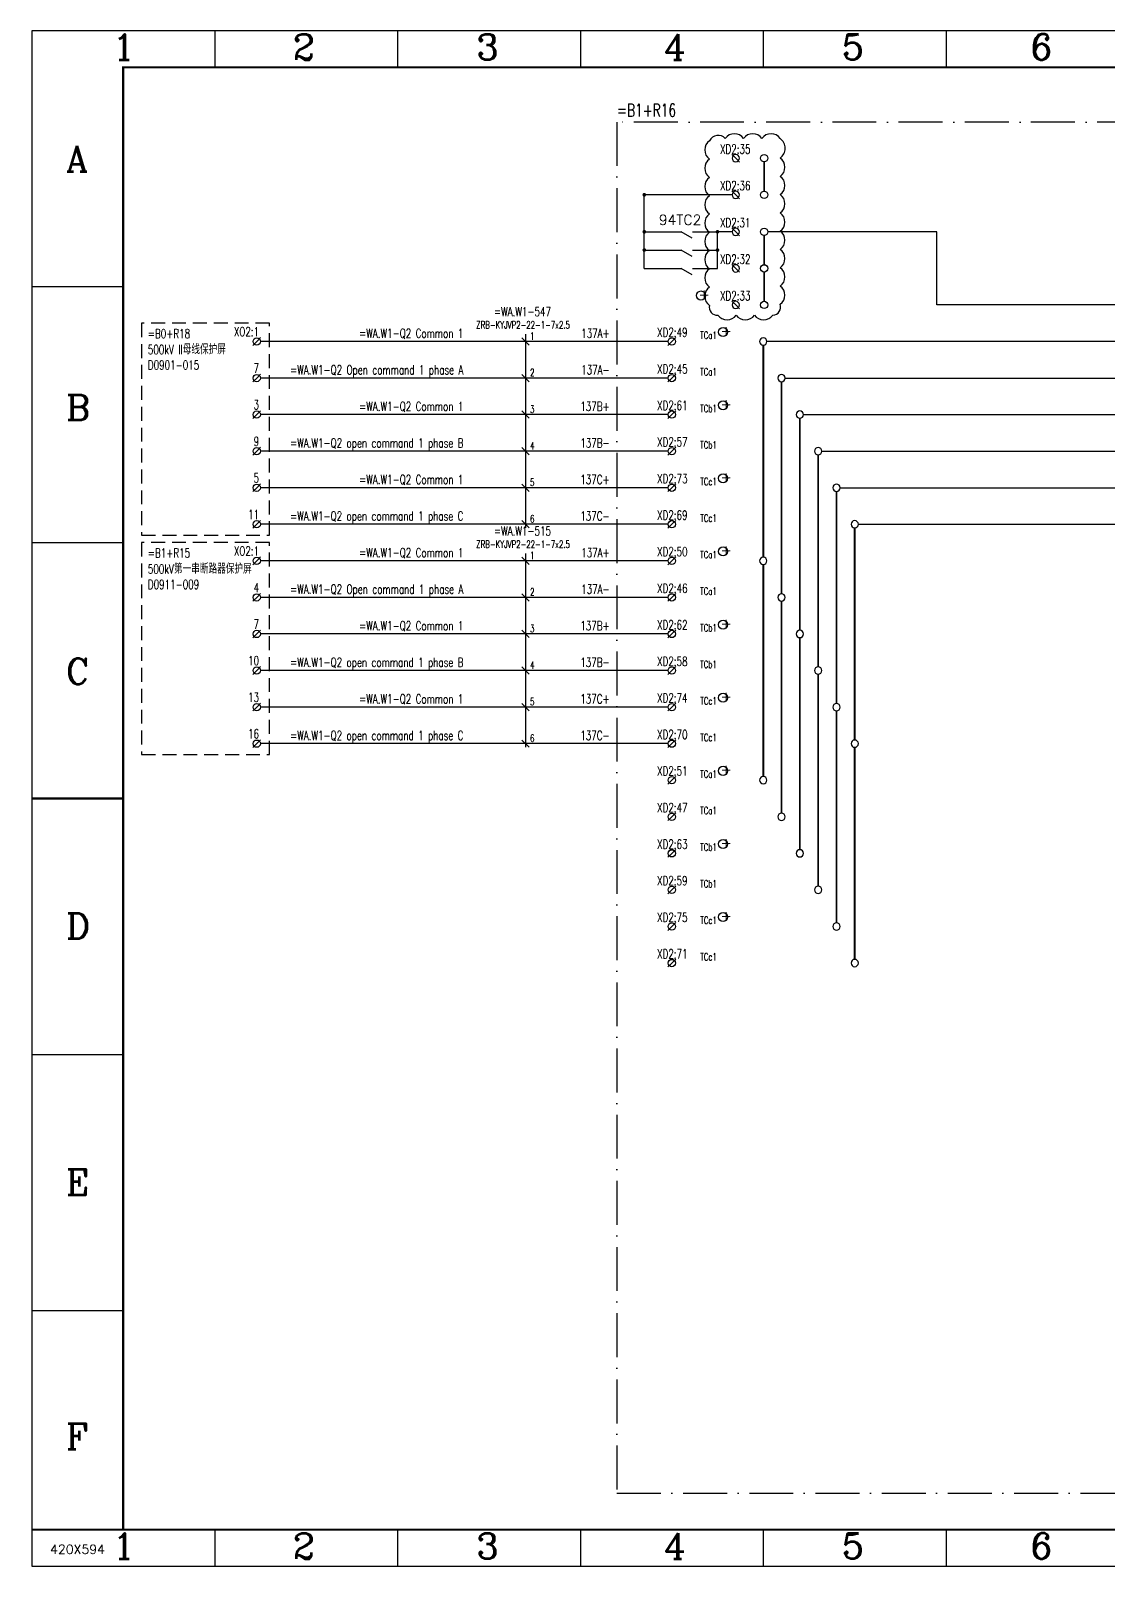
# Model space of a CAD drawing. Header units: millimetres. Extents: x 0 to 594, y 0 to 420.
# Drawn here: x -0.3 to 294.1, y 0 to 420 of the extents above; entities that cross this region are included whole.
import ezdxf
from ezdxf.enums import TextEntityAlignment as Align

# ---------------------------------------------------------------- set-up
doc = ezdxf.new("R2010")
doc.units = ezdxf.units.MM
doc.linetypes.add('ACAD_ISO10W100', pattern=[18, 12, -3, 0, -3])
doc.linetypes.add('DASHED', pattern=[19.05, 12.7, -6.35])
doc.layers.add('4', color=7, linetype='Continuous')
doc.layers.add('GPDRAW', color=1, linetype='Continuous')
doc.styles.add('ECL', font='', dxfattribs={"width": 0.7, "height": 3})
doc.styles.add('elec', font='simplex.shx', dxfattribs={"width": 0.7, "bigfont": 'hztxta.shx'})
doc.styles.add('GPDRAW', font='txt.shx', dxfattribs={"height": 2.5, "bigfont": 'hzfs.shx'})
doc.styles.add('HZ', font='txt8.shx', dxfattribs={"bigfont": 'hztxt1.shx'})
doc.styles.add('ROMANC', font='romanc')
doc.styles.get('ECL').set_extended_font_data('FangSong_GB2312')

# ---------------------------------------------------------------- blocks, each defined once
blk = doc.blocks.new('tmInLR')
at = {"color": 0}
for q in [(1.06, 1.06), (-1.06, -1.06)]:
    blk.add_line((0, 0), q, dxfattribs=at)
blk.add_circle((0, 0), 1, dxfattribs=at)
at = {"color": 0, "style": 'elec', "width": 0.7}
blk.add_text('1.5', height=0.000667, dxfattribs=at).set_placement((0.71, 0.71))
at = {"color": 0, "style": 'elec', "width": 0.7, "flags": 1}
for tag, p in [('DESC', (0.07, 4.37)), ('TERNO', (0.13, 1.25))]:
    blk.add_attdef(tag, text='', height=2.5, dxfattribs=at).set_placement(p, align=Align.CENTER)
at = {"color": 0, "style": 'elec', "width": 0.7}
blk.add_attdef('NO', text='', height=2.5, dxfattribs=at).set_placement((0.13, 1.25), align=Align.CENTER)
blk = doc.blocks.new('*U6', base_point=(160, 395))
at = {"linetype": 'ACAD_ISO10W100'}
blk.add_lwpolyline([(160, 395), (160, 20), (385, 20), (385, 130), (430, 130), (430, 395)], close=True, dxfattribs=at)
at = {"style": 'elec', "width": 0.7}
for tag, p in [('EquCode', (160, 396.5)), ('EquDesCode', (160, 396.5)), ('DDCode', (210, 396.5)), ('EquName', (210, 396.5)), ('EquPlace', (210, 396.5))]:
    blk.add_attdef(tag, p, '', height=3.5, dxfattribs=at)
blk = doc.blocks.new('*U8', base_point=(175, 350))
for points, format in [([(176, 350, 0, 0, 0), (199, 350, 0, 0, 0.414214), (200, 349, 0.5, 0.5, 0), (200, 291, 0, 0, 0.414214), (199, 290, 0, 0, 0), (176, 290, 0, 0, 0)], "xyseb"), ([(199, 350, 1), (201, 350, 1), (199, 350, 1)], "xyb"), ([(199, 350, 1), (201, 350, 1), (199, 350, 1)], "xyb"), ([(199, 290, 1), (201, 290, 1), (199, 290, 1)], "xyb"), ([(199, 290, 1), (201, 290, 1), (199, 290, 1)], "xyb")]:
    blk.add_lwpolyline(points, format=format)
at = {"style": 'elec'}
for tag, p in [('DIC1', (201, 350)), ('DIC2', (202, 349)), ('CODE', (203, 349.5))]:
    blk.add_attdef(tag, p, '', height=3, dxfattribs=at)
blk = doc.blocks.new('*U9', base_point=(175, 340))
for points, format in [([(176, 340, 0, 0, 0), (204, 340, 0, 0, 0.414214), (205, 339, 0.5, 0.5, 0), (205, 281, 0, 0, 0.414214), (204, 280, 0, 0, 0), (176, 280, 0, 0, 0)], "xyseb"), ([(204, 340, 1), (206, 340, 1), (204, 340, 1)], "xyb"), ([(204, 340, 1), (206, 340, 1), (204, 340, 1)], "xyb"), ([(204, 280, 1), (206, 280, 1), (204, 280, 1)], "xyb"), ([(204, 280, 1), (206, 280, 1), (204, 280, 1)], "xyb")]:
    blk.add_lwpolyline(points, format=format)
at = {"style": 'elec'}
for tag, p in [('DIC1', (206, 340)), ('DIC2', (207, 339)), ('CODE', (208, 339.5))]:
    blk.add_attdef(tag, p, '', height=3, dxfattribs=at)
blk = doc.blocks.new('*U10', base_point=(175, 330))
for points, format in [([(176, 330, 0, 0, 0), (209, 330, 0, 0, 0.414214), (210, 329, 0.5, 0.5, 0), (210, 271, 0, 0, 0.414214), (209, 270, 0, 0, 0), (176, 270, 0, 0, 0)], "xyseb"), ([(209, 330, 1), (211, 330, 1), (209, 330, 1)], "xyb"), ([(209, 330, 1), (211, 330, 1), (209, 330, 1)], "xyb"), ([(209, 270, 1), (211, 270, 1), (209, 270, 1)], "xyb"), ([(209, 270, 1), (211, 270, 1), (209, 270, 1)], "xyb")]:
    blk.add_lwpolyline(points, format=format)
at = {"style": 'elec'}
for tag, p in [('DIC1', (211, 330)), ('DIC2', (212, 329)), ('CODE', (213, 329.5))]:
    blk.add_attdef(tag, p, '', height=3, dxfattribs=at)
blk = doc.blocks.new('*U11', base_point=(175, 320))
for points, format in [([(176, 320, 0, 0, 0), (214, 320, 0, 0, 0.414214), (215, 319, 0.5, 0.5, 0), (215, 261, 0, 0, 0.414214), (214, 260, 0, 0, 0), (176, 260, 0, 0, 0)], "xyseb"), ([(214, 320, 1), (216, 320, 1), (214, 320, 1)], "xyb"), ([(214, 320, 1), (216, 320, 1), (214, 320, 1)], "xyb"), ([(214, 260, 1), (216, 260, 1), (214, 260, 1)], "xyb"), ([(214, 260, 1), (216, 260, 1), (214, 260, 1)], "xyb")]:
    blk.add_lwpolyline(points, format=format)
at = {"style": 'elec'}
for tag, p in [('DIC1', (216, 320)), ('DIC2', (217, 319)), ('CODE', (218, 319.5))]:
    blk.add_attdef(tag, p, '', height=3, dxfattribs=at)
blk = doc.blocks.new('*U12', base_point=(175, 310))
for points, format in [([(219, 310, 1), (221, 310, 1), (219, 310, 1)], "xyb"), ([(219, 310, 1), (221, 310, 1), (219, 310, 1)], "xyb"), ([(176, 310, 0, 0, 0), (219, 310, 0, 0, 0.414214), (220, 309, 0.5, 0.5, 0), (220, 251, 0, 0, 0.414214), (219, 250, 0, 0, 0), (176, 250, 0, 0, 0)], "xyseb"), ([(219, 250, 1), (221, 250, 1), (219, 250, 1)], "xyb"), ([(219, 250, 1), (221, 250, 1), (219, 250, 1)], "xyb")]:
    blk.add_lwpolyline(points, format=format)
at = {"style": 'elec'}
for tag, p in [('DIC1', (221, 310)), ('DIC2', (222, 309)), ('CODE', (223, 309.5))]:
    blk.add_attdef(tag, p, '', height=3, dxfattribs=at)
blk = doc.blocks.new('*U13', base_point=(175, 300))
for points, format in [([(176, 300, 0, 0, 0), (224, 300, 0, 0, 0.414214), (225, 299, 0.5, 0.5, 0), (225, 241, 0, 0, 0.414214), (224, 240, 0, 0, 0), (176, 240, 0, 0, 0)], "xyseb"), ([(224, 300, 1), (226, 300, 1), (224, 300, 1)], "xyb"), ([(224, 300, 1), (226, 300, 1), (224, 300, 1)], "xyb"), ([(224, 240, 1), (226, 240, 1), (224, 240, 1)], "xyb"), ([(224, 240, 1), (226, 240, 1), (224, 240, 1)], "xyb")]:
    blk.add_lwpolyline(points, format=format)
at = {"style": 'elec'}
for tag, p in [('DIC1', (226, 300)), ('CODE', (228, 299.5)), ('DIC2', (227, 299))]:
    blk.add_attdef(tag, p, '', height=3, dxfattribs=at)
blk = doc.blocks.new('*U15')
at = {"color": 7, "linetype": 'DASHED', "ltscale": 0.3}
blk.add_lwpolyline([(0, 0), (0, -58), (35, -58), (35, 0), (0, 0)], dxfattribs=at)
at = {"color": 7, "style": 'elec', "width": 0.7}
for tag, p in [('EQUCODE', (1.73, -4.11)), ('EQUNAME', (1.73, -8.46)), ('DWGNO0', (1.73, -12.7))]:
    blk.add_attdef(tag, p, '', height=2.5, dxfattribs=at)
blk = doc.blocks.new('*U16', base_point=(174.000001, 115))
at = {"color": 0}
blk.add_lwpolyline([(174.000001, 115), (174.000001, 115), (174.000001, 115), (62.5, 115)], dxfattribs=at)
at = {"color": 0, "style": 'elec', "width": 0.7}
for tag, p in [('WireSerial', (47, 116)), ('WireDescription', (80, 116)), ('ToOtherEqu', (104, 116)), ('IsDesignWire', (122, 116)), ('LoopCode', (120, 116)), ('InOut', (122, 116))]:
    blk.add_attdef(tag, text='', height=2.5, dxfattribs=at).set_placement(p, align=Align.RIGHT)
blk = doc.blocks.new('*U17', base_point=(174.000001, 135))
at = {"color": 0}
blk.add_lwpolyline([(174.000001, 135), (174.000001, 135), (174.000001, 135), (62.5, 135)], dxfattribs=at)
at = {"color": 0, "style": 'elec', "width": 0.7}
for tag, p in [('WireSerial', (47, 136)), ('WireDescription', (80, 136)), ('IsDesignWire', (122, 136)), ('ToOtherEqu', (104, 136)), ('LoopCode', (120, 136)), ('InOut', (122, 136))]:
    blk.add_attdef(tag, text='', height=2.5, dxfattribs=at).set_placement(p, align=Align.RIGHT)
blk = doc.blocks.new('*U18', base_point=(174.000001, 105))
at = {"color": 0}
blk.add_lwpolyline([(174.000001, 105), (174.000001, 105), (174.000001, 105), (62.5, 105)], dxfattribs=at)
at = {"color": 0, "style": 'elec', "width": 0.7}
for tag, p in [('WireSerial', (47, 106)), ('WireDescription', (80, 106)), ('ToOtherEqu', (104, 106)), ('IsDesignWire', (122, 106)), ('LoopCode', (120, 106)), ('InOut', (122, 106))]:
    blk.add_attdef(tag, text='', height=2.5, dxfattribs=at).set_placement(p, align=Align.RIGHT)
blk = doc.blocks.new('*U19', base_point=(174.000001, 125))
at = {"color": 0}
blk.add_lwpolyline([(174.000001, 125), (174.000001, 125), (174.000001, 125), (62.5, 125)], dxfattribs=at)
at = {"color": 0, "style": 'elec', "width": 0.7}
for tag, p in [('WireSerial', (47, 126)), ('WireDescription', (80, 126)), ('ToOtherEqu', (104, 126)), ('IsDesignWire', (122, 126)), ('LoopCode', (120, 126)), ('InOut', (122, 126))]:
    blk.add_attdef(tag, text='', height=2.5, dxfattribs=at).set_placement(p, align=Align.RIGHT)
blk = doc.blocks.new('*U20', base_point=(174.000001, 145))
at = {"color": 0}
blk.add_lwpolyline([(174.000001, 145), (174.000001, 145), (174.000001, 145), (62.5, 145)], dxfattribs=at)
at = {"color": 0, "style": 'elec', "width": 0.7}
for tag, p in [('WireSerial', (47, 146)), ('WireDescription', (80, 146)), ('ToOtherEqu', (104, 146)), ('IsDesignWire', (122, 146)), ('LoopCode', (120, 146)), ('InOut', (122, 146))]:
    blk.add_attdef(tag, text='', height=2.5, dxfattribs=at).set_placement(p, align=Align.RIGHT)
blk = doc.blocks.new('*U21', base_point=(174.000001, 155))
at = {"color": 0}
blk.add_lwpolyline([(174.000001, 155), (174.000001, 155), (174.000001, 155), (62.5, 155)], dxfattribs=at)
at = {"color": 0, "style": 'elec', "width": 0.7}
for tag, p in [('WireSerial', (47, 156)), ('WireDescription', (80, 156)), ('ToOtherEqu', (104, 156)), ('IsDesignWire', (122, 156)), ('LoopCode', (120, 156)), ('InOut', (122, 156))]:
    blk.add_attdef(tag, text='', height=2.5, dxfattribs=at).set_placement(p, align=Align.RIGHT)
blk = doc.blocks.new('*U22')
at = {"color": 7, "linetype": 'DASHED', "ltscale": 0.3}
blk.add_lwpolyline([(0, 0), (0, -58), (35, -58), (35, 0), (0, 0)], dxfattribs=at)
at = {"color": 7, "style": 'elec', "width": 0.7}
for tag, p in [('EQUCODE', (1.73, -4.11)), ('EQUNAME', (1.73, -8.46)), ('DWGNO0', (1.73, -12.7))]:
    blk.add_attdef(tag, p, '', height=2.5, dxfattribs=at)
blk = doc.blocks.new('*U23', base_point=(174, 95))
at = {"color": 0}
blk.add_lwpolyline([(174, 95), (174, 95), (174, 95), (62.5, 95)], dxfattribs=at)
at = {"color": 0, "style": 'elec', "width": 0.7}
for tag, p in [('WireSerial', (47, 96)), ('WireDescription', (80, 96)), ('ToOtherEqu', (104, 96)), ('IsDesignWire', (122, 96)), ('LoopCode', (120, 96)), ('InOut', (122, 96))]:
    blk.add_attdef(tag, text='', height=2.5, dxfattribs=at).set_placement(p, align=Align.RIGHT)
blk = doc.blocks.new('*U24', base_point=(174.000001, 55))
at = {"color": 0}
blk.add_lwpolyline([(174.000001, 55), (174.000001, 55), (174.000001, 55), (62.5, 55)], dxfattribs=at)
at = {"color": 0, "style": 'elec', "width": 0.7}
for tag, p in [('WireSerial', (47, 56)), ('WireDescription', (80, 56)), ('ToOtherEqu', (104, 56)), ('IsDesignWire', (122, 56)), ('LoopCode', (120, 56)), ('InOut', (122, 56))]:
    blk.add_attdef(tag, text='', height=2.5, dxfattribs=at).set_placement(p, align=Align.RIGHT)
blk = doc.blocks.new('*U25', base_point=(174.000001, 75))
at = {"color": 0}
blk.add_lwpolyline([(174.000001, 75), (174.000001, 75), (174.000001, 75), (62.5, 75)], dxfattribs=at)
at = {"color": 0, "style": 'elec', "width": 0.7}
for tag, p in [('WireSerial', (47, 76)), ('WireDescription', (80, 76)), ('ToOtherEqu', (104, 76)), ('IsDesignWire', (122, 76)), ('LoopCode', (120, 76)), ('InOut', (122, 76))]:
    blk.add_attdef(tag, text='', height=2.5, dxfattribs=at).set_placement(p, align=Align.RIGHT)
blk = doc.blocks.new('*U26', base_point=(174, 65))
at = {"color": 0}
blk.add_lwpolyline([(174, 65), (174, 65), (174, 65), (62.5, 65)], dxfattribs=at)
at = {"color": 0, "style": 'elec', "width": 0.7}
for tag, p in [('WireSerial', (47, 66)), ('WireDescription', (80, 66)), ('ToOtherEqu', (104, 66)), ('IsDesignWire', (122, 66)), ('LoopCode', (120, 66)), ('InOut', (122, 66))]:
    blk.add_attdef(tag, text='', height=2.5, dxfattribs=at).set_placement(p, align=Align.RIGHT)
blk = doc.blocks.new('*U27', base_point=(174, 85))
at = {"color": 0}
blk.add_lwpolyline([(174, 85), (174, 85), (174, 85), (62.5, 85)], dxfattribs=at)
at = {"color": 0, "style": 'elec', "width": 0.7}
for tag, p in [('WireSerial', (47, 86)), ('WireDescription', (80, 86)), ('ToOtherEqu', (104, 86)), ('IsDesignWire', (122, 86)), ('LoopCode', (120, 86)), ('InOut', (122, 86))]:
    blk.add_attdef(tag, text='', height=2.5, dxfattribs=at).set_placement(p, align=Align.RIGHT)
blk = doc.blocks.new('*U28', base_point=(174, 45))
at = {"color": 0}
blk.add_lwpolyline([(174, 45), (174, 45), (174, 45), (62.5, 45)], dxfattribs=at)
at = {"color": 0, "style": 'elec', "width": 0.7}
for tag, p in [('WireSerial', (47, 46)), ('WireDescription', (80, 46)), ('ToOtherEqu', (104, 46)), ('IsDesignWire', (122, 46)), ('LoopCode', (120, 46)), ('InOut', (122, 46))]:
    blk.add_attdef(tag, text='', height=2.5, dxfattribs=at).set_placement(p, align=Align.RIGHT)
blk = doc.blocks.new('*U29')
at = {"color": 7}
blk.add_line((-1, 1), (1, -1), dxfattribs=at)
blk = doc.blocks.new('*U30')
at = {"color": 7}
blk.add_line((0, 2), (0, -51), dxfattribs=at)
for p in [(0, 0), (0, -10), (0, -20), (0, -30), (0, -40), (0, -50)]:
    blk.add_blockref('*U29', p, dxfattribs=at)
at = {"color": 7, "style": 'elec', "width": 0.7}
for tag, height, p in [('WIRECODE', 2.5, (-0.84, 6.92)), ('WIRETYPE', 2, (-0.67, 3.53))]:
    blk.add_attdef(tag, text='', height=height, dxfattribs=at).set_placement(p, align=Align.CENTER)
for tag, p in [('WIRENO1', (1.24, 0.49)), ('WIRENO2', (1.24, -9.51)), ('WIRENO3', (1.24, -19.51)), ('WIRENO4', (1.24, -29.51)), ('WIRENO5', (1.24, -39.51)), ('WIRENO6', (1.24, -49.51))]:
    blk.add_attdef(tag, p, '', height=2, dxfattribs=at)
blk = doc.blocks.new('*U31')
at = {"color": 7}
blk.add_line((-1, 1), (1, -1), dxfattribs=at)
blk = doc.blocks.new('*U32')
at = {"color": 7}
blk.add_line((0, 2), (0, -51), dxfattribs=at)
for p in [(0, 0), (0, -10), (0, -20), (0, -30), (0, -40), (0, -50)]:
    blk.add_blockref('*U31', p, dxfattribs=at)
at = {"color": 7, "style": 'elec', "width": 0.7}
for tag, height, p in [('WIRECODE', 2.5, (-0.84, 6.92)), ('WIRETYPE', 2, (-0.67, 3.53))]:
    blk.add_attdef(tag, text='', height=height, dxfattribs=at).set_placement(p, align=Align.CENTER)
for tag, p in [('WIRENO1', (1.24, 0.49)), ('WIRENO2', (1.24, -9.51)), ('WIRENO3', (1.24, -19.51)), ('WIRENO4', (1.24, -29.51)), ('WIRENO5', (1.24, -39.51)), ('WIRENO6', (1.24, -49.51))]:
    blk.add_attdef(tag, p, '', height=2, dxfattribs=at)
blk = doc.blocks.new('tmL')
at = {"color": 0}
for q in [(1.06, 1.06), (-1.06, -1.06)]:
    blk.add_line((0, 0), q, dxfattribs=at)
blk.add_circle((0, 0), 1, dxfattribs=at)
at = {"color": 0, "style": 'elec', "width": 0.7}
blk.add_text('1.5', height=0.000667, dxfattribs=at).set_placement((0.71, 0.71))
blk.add_attdef('ObjFile.DwgNo', text='', height=2.5, dxfattribs=at).set_placement((-1.73, -0.73), align=Align.BOTTOM_RIGHT)
blk.add_attdef('ObjTerm.Name', text='', height=2.5, dxfattribs=at).set_placement((0.64, 1.44), align=Align.RIGHT)
at = {"color": 0, "style": 'elec', "width": 0.7, "flags": 1}
blk.add_attdef('TERNO', text='', height=2.5, dxfattribs=at).set_placement((0.64, 1.44), align=Align.RIGHT)
blk = doc.blocks.new('*U55', base_point=(175, 365))
for points, format in [([(166.21, 365, 1), (168.21, 365, 1), (166.21, 365, 1)], "xyb"), ([(166.21, 365, 1), (168.21, 365, 1), (166.21, 365, 1)], "xyb"), ([(174, 365, 0, 0, 0), (168.21, 365, 0, 0, -0.414214), (167.21, 364, 0.5, 0.5, 0), (167.21, 356, 0, 0, -0.414214), (168.21, 355, 0, 0, 0), (174, 355, 0, 0, 0)], "xyseb"), ([(166.21, 355, 1), (168.21, 355, 1), (166.21, 355, 1)], "xyb"), ([(166.21, 355, 1), (168.21, 355, 1), (166.21, 355, 1)], "xyb")]:
    blk.add_lwpolyline(points, format=format)
at = {"style": 'elec'}
for tag, p in [('DIC2', (169.21, 364)), ('DIC1', (170.21, 365)), ('CODE', (172.21, 364.5))]:
    blk.add_attdef(tag, p, '', height=3, dxfattribs=at)
blk = doc.blocks.new('*U56', base_point=(175, 345))
for points, format in [([(166.21, 355, 1), (168.21, 355, 1), (166.21, 355, 1)], "xyb"), ([(166.21, 355, 1), (168.21, 355, 1), (166.21, 355, 1)], "xyb"), ([(174, 345, 0, 0, 0), (168.21, 345, 0, 0, 0.414214), (167.21, 346, 0.5, 0.5, 0), (167.21, 354, 0, 0, 0.414214), (168.21, 355, 0, 0, 0), (174, 355, 0, 0, 0)], "xyseb"), ([(166.21, 345, 1), (168.21, 345, 1), (166.21, 345, 1)], "xyb"), ([(166.21, 345, 1), (168.21, 345, 1), (166.21, 345, 1)], "xyb")]:
    blk.add_lwpolyline(points, format=format)
at = {"style": 'elec'}
for tag, p in [('DIC2', (169.21, 346)), ('DIC1', (170.21, 345)), ('CODE', (172.21, 345.5))]:
    blk.add_attdef(tag, p, '', height=3, dxfattribs=at)
blk = doc.blocks.new('XXDAFRAM-CH-HENG-A2')
at = {"color": 1}
for p, q in [((50, 420), (50, 410)), ((100, 420), (100, 410)), ((150, 420), (150, 410)), ((200, 420), (200, 410)), ((250, 420), (250, 410)), ((0, 350), (25, 350)), ((0, 280), (25, 280)), ((0, 140), (25, 140)), ((0, 70), (25, 70)), ((50, 10), (50, 0)), ((100, 10), (100, 0)), ((150, 10), (150, 0)), ((200, 10), (200, 0)), ((250, 10), (250, 0))]:
    blk.add_line(p, q, dxfattribs=at)
at = {"color": 1, "lineweight": 50}
blk.add_line((0, 210), (25, 210), dxfattribs=at)
at = {"color": 1}
blk.add_lwpolyline([(0, 0), (594, 0), (594, 420), (0, 420)], close=True, dxfattribs=at)
at = {"color": 1, "const_width": 0.6}
blk.add_lwpolyline([(25, 10), (584, 10), (584, 410), (25, 410)], close=True, dxfattribs=at)
blk.add_lwpolyline([(0, 10), (25, 10)], dxfattribs=at)
at = {"color": 1, "style": 'ROMANC'}
for s, p in [('1', (22.12, 412.07)), ('2', (71.39, 412.07)), ('3', (121.6, 412.07)), ('4', (172.87, 412.07)), ('5', (221.51, 412.07)), ('6', (273.08, 412.07)), ('A', (9.33, 381.47)), ('B', (9.33, 313.44)), ('C', (9.33, 241.28)), ('D', (9.33, 171.63)), ('E', (9.33, 101.58)), ('F', (9.33, 32.04)), ('1', (22.12, 2.07)), ('2', (71.39, 2.07)), ('3', (121.6, 2.07)), ('4', (172.87, 2.07)), ('5', (221.51, 2.07)), ('6', (273.08, 2.07))]:
    blk.add_text(s, height=7, dxfattribs=at).set_placement(p)
at = {"linetype": 'Continuous', "style": 'ECL', "width": 0.7}
for tag, height, p in [('DESIGNSTATUS', 3.5, (571.85, 76.57)), ('ENDESIGNSTATUS', 3.5, (571.89, 70.89)), ('V', 4, (531.58, 63.46)), ('O', 4, (537.75, 63.46)), ('L', 4, (543.92, 63.46)), ('N', 4, (550.08, 63.46)), ('D', 4, (562.42, 63.46)), ('W', 4, (568.58, 63.46)), ('G', 4, (574.75, 63.46)), ('VEREN40', 4, (580.92, 63.46)), ('DWGNAME1', 5, (522.12, 48.71)), ('DWGENAME1', 5, (521.93, 42.13)), ('DWGNAME', 5, (521.93, 42.36)), ('DWGENAME', 5, (521.93, 35.7)), ('DWGNAME2', 5, (521.93, 35.06)), ('DWGENAME2', 5, (522.27, 28.91)), ('DWGNO', 4, (511.81, 15.14)), ('VEREN40', 4, (578.74, 15.14))]:
    blk.add_attdef(tag, text='', height=height, dxfattribs=at).set_placement(p, align=Align.MIDDLE)
at = {"style": 'ECL', "width": 0.7, "flags": 1}
for p in [(450.39, 48.28), (450.39, 40.28), (450.39, 32.28), (450.39, 24.28)]:
    blk.add_attdef('DATE', text='', height=5, dxfattribs=at).set_placement(p, align=Align.MIDDLE)
for tag, p in [('SJ1', (419.56, 44.28)), ('JH', (419.56, 36.28)), ('SH1', (419.56, 28.28)), ('PZ', (419.56, 20.28)), ('BL', (419.56, 10))]:
    blk.add_attdef(tag, p, '', height=5, dxfattribs=at)
at = {"layer": 'GPDRAW', "color": 1, "linetype": 'Continuous', "style": 'GPDRAW'}
blk.add_text('420X594', height=2.5, dxfattribs=at).set_placement((5, 3.4))
blk = doc.blocks.new('*U57', base_point=(175, 375.12))
for points, format in [([(166.21, 385.12, 1), (168.21, 385.12, 1), (166.21, 385.12, 1)], "xyb"), ([(166.21, 385.12, 1), (168.21, 385.12, 1), (166.21, 385.12, 1)], "xyb"), ([(174, 375.12, 0, 0, 0), (168.21, 375.12, 0, 0, 0.414214), (167.21, 376.12, 0.5, 0.5, 0), (167.21, 384.12, 0, 0, 0.414214), (168.21, 385.12, 0, 0, 0), (174, 385.12, 0, 0, 0)], "xyseb"), ([(166.21, 375.12, 1), (168.21, 375.12, 1), (166.21, 375.12, 1)], "xyb"), ([(166.21, 375.12, 1), (168.21, 375.12, 1), (166.21, 375.12, 1)], "xyb")]:
    blk.add_lwpolyline(points, format=format)
at = {"style": 'elec'}
for tag, p in [('DIC2', (169.21, 376.12)), ('DIC1', (170.21, 375.12)), ('CODE', (172.21, 375.62))]:
    blk.add_attdef(tag, p, '', height=3, dxfattribs=at)

msp = doc.modelspace()

# ---------------------------------------------------------------- linework, layer by layer
for p, q in [((167.47, 355), (167.47, 375.37)), ((191.47, 375.12), (167.47, 375.12)), ((187.47, 355), (187.47, 365)), ((191.47, 365), (187.47, 365)), ((247.46, 365), (201.26, 365)), ((247.46, 345), (247.46, 365)), ((414, 345), (247.46, 345)), ((355, 335), (201, 335)), ((206, 325), (405, 325)), ((211, 315), (345, 315)), ((216, 305), (340, 305)), ((221, 295), (330, 295)), ((226, 285), (325, 285))]:
    msp.add_line(p, q)
at = {"color": 6}
msp.add_lwpolyline([(204.62, 390.53, 0.520567), (199.62, 390.53, 0.520567), (194.62, 390.53, 0.520567), (189.62, 390.53, 0.520567), (185.28, 389.88, 0.520567), (185.28, 384.88, 0.520567), (185.28, 379.88, 0.520567), (185.28, 374.88, 0.520567), (185.28, 369.88, 0.520567), (185.28, 364.88, 0.520567), (185.28, 359.88, 0.520567), (185.28, 354.88, 0.520567), (185.28, 349.88, 0.520567), (185.28, 344.88, 0.520567), (187.59, 342.2, 0.520567), (192.59, 342.2, 0.520567), (197.59, 342.2, 0.520567), (202.59, 342.2, 0.520567), (204.62, 345.17, 0.520567), (204.62, 350.17, 0.520567), (204.62, 355.17, 0.520567), (204.62, 360.17, 0.520567), (204.62, 365.17, 0.520567), (204.62, 370.17, 0.520567), (204.62, 375.17, 0.520567), (204.62, 380.17, 0.520567), (204.62, 385.17, 0.520567)], format="xyb", close=True, dxfattribs=at)
at = {"const_width": 0.5}
for points in [[(167.72, 375.12, -1), (167.22, 375.12, -1)], [(167.72, 365, -1), (167.22, 365, -1)], [(187.72, 365, -1), (187.22, 365, -1)], [(167.72, 360, -1), (167.22, 360, -1)], [(187.72, 360, -1), (187.22, 360, -1)]]:
    msp.add_lwpolyline(points, format="xyb", close=True, dxfattribs=at)
for centre in [(182.95, 347.57), (189, 337.57), (189, 317.57), (189, 297.57), (189, 277.57), (189, 257.57), (189, 237.57), (189, 217.57), (189, 197.57), (189, 177.57)]:
    msp.add_circle(centre, 1.24)
at = {"layer": '4', "color": 7}
for p, q in [((167.47, 365), (177.53, 365)), ((180.59, 363.26), (177.55, 365)), ((180.64, 365), (187.47, 365)), ((167.47, 360), (177.53, 360)), ((180.59, 358.26), (177.55, 360)), ((180.64, 360), (187.47, 360)), ((167.47, 355), (177.53, 355)), ((180.59, 353.26), (177.55, 355)), ((180.64, 355), (187.47, 355))]:
    msp.add_line(p, q, dxfattribs=at)

# ---------------------------------------------------------------- block references
for name, p in [('XXDAFRAM-CH-HENG-A2', (0, 0)), ('*U8', (175, 335)), ('*U9', (175, 325)), ('*U10', (175, 315)), ('*U11', (175, 305)), ('*U12', (175, 295)), ('*U13', (175, 285)), ('*U8', (175, 275)), ('*U9', (175, 265)), ('*U10', (175, 255)), ('*U11', (175, 245)), ('*U12', (175, 235)), ('*U13', (175, 225))]:
    msp.add_blockref(name, p)
ref = msp.add_blockref('*U6', (160, 395))
ref.add_attrib('EquCode', '=B1+R16', (160, 396.5), dxfattribs={"height": 3.5, "style": 'elec', "width": 0.7})
at = {"color": 6}
ref = msp.add_blockref('tmInLR', (192.47, 385.12), dxfattribs=dict(at, xscale=-1))
ref.add_attrib('NO', 'XD2:35', dxfattribs={"color": 0, "height": 2.5, "style": 'elec', "width": 0.7}).set_placement((192.33, 386.37), align=Align.CENTER)
at = {"xscale": -1}
for name, p in [('*U57', (192.47, 375.12)), ('*U55', (192.47, 365)), ('*U56', (192.47, 345))]:
    msp.add_blockref(name, p, dxfattribs=at)
at = {"color": 6}
ref = msp.add_blockref('tmInLR', (192.47, 375.12), dxfattribs=dict(at, xscale=-1))
ref.add_attrib('NO', 'XD2:36', dxfattribs={"color": 0, "height": 2.5, "style": 'elec', "width": 0.7}).set_placement((192.33, 376.37), align=Align.CENTER)
ref = msp.add_blockref('tmInLR', (192.47, 365), dxfattribs=dict(at, xscale=-1))
ref.add_attrib('NO', 'XD2:31', dxfattribs={"color": 0, "height": 2.5, "style": 'elec', "width": 0.7}).set_placement((192.33, 366.25), align=Align.CENTER)
ref = msp.add_blockref('tmInLR', (192.47, 355), dxfattribs=dict(at, xscale=-1))
ref.add_attrib('NO', 'XD2:32', dxfattribs={"color": 0, "height": 2.5, "style": 'elec', "width": 0.7}).set_placement((192.33, 356.25), align=Align.CENTER)
ref = msp.add_blockref('tmInLR', (192.47, 345), dxfattribs=dict(at, xscale=-1))
ref.add_attrib('NO', 'XD2:33', dxfattribs={"color": 0, "height": 2.5, "style": 'elec', "width": 0.7}).set_placement((192.33, 346.25), align=Align.CENTER)
at = {"color": 7}
for name, p, values in [('*U30', (135, 335), {'WIRECODE': '=WA.W1-547', 'WIRETYPE': 'ZRB-KYJVP2-22-1-7x2.5', 'WIRENO1': '1', 'WIRENO2': '2', 'WIRENO3': '3', 'WIRENO4': '4', 'WIRENO5': '5', 'WIRENO6': '6'}), ('*U15', (30, 340), {'EQUCODE': '=B0+R18', 'EQUNAME': '500kV II母线保护屏', 'DWGNO0': 'D0901-015'}), ('tmInLR', (175, 335), {'NO': 'XD2:49'}), ('tmInLR', (175, 325), {'NO': 'XD2:45'}), ('tmInLR', (175, 315), {'NO': 'XD2:61'}), ('tmInLR', (175, 305), {'NO': 'XD2:57'}), ('tmInLR', (175, 295), {'NO': 'XD2:73'}), ('tmInLR', (175, 285), {'NO': 'XD2:69'}), ('*U32', (135, 275), {'WIRECODE': '=WA.W1-515', 'WIRETYPE': 'ZRB-KYJVP2-22-1-7x2.5', 'WIRENO1': '1', 'WIRENO2': '2', 'WIRENO3': '3', 'WIRENO4': '4', 'WIRENO5': '5', 'WIRENO6': '6'}), ('*U22', (30, 280), {'EQUCODE': '=B1+R15', 'EQUNAME': '500kV第一串断路器保护屏', 'DWGNO0': 'D0911-009'}), ('tmInLR', (175, 275), {'NO': 'XD2:50'}), ('tmInLR', (175, 265), {'NO': 'XD2:46'}), ('tmInLR', (175, 255), {'NO': 'XD2:62'}), ('tmInLR', (175, 245), {'NO': 'XD2:58'}), ('tmInLR', (175, 235), {'NO': 'XD2:74'}), ('tmInLR', (175, 225), {'NO': 'XD2:70'}), ('tmInLR', (175, 215), {'NO': 'XD2:51'}), ('tmInLR', (175, 205), {'NO': 'XD2:47'}), ('tmInLR', (175, 195), {'NO': 'XD2:63'}), ('tmInLR', (175, 185), {'NO': 'XD2:59'}), ('tmInLR', (175, 175), {'NO': 'XD2:75'}), ('tmInLR', (175, 165), {'NO': 'XD2:71'})]:
    msp.add_blockref(name, p, dxfattribs=at).add_auto_attribs(values)
for p in [(61.5, 335), (61.5, 275)]:
    msp.add_blockref('tmL', p).add_auto_attribs({'ObjTerm.Name': 'XO2:1'})
ref = msp.add_blockref('*U21', (174, 335), dxfattribs=at)
ref.add_attrib('WireDescription', '=WA.W1-Q2 Common 1', dxfattribs={"color": 7, "height": 2.5, "style": 'elec', "width": 0.7}).set_placement((118, 336), align=Align.RIGHT)
ref.add_attrib('LoopCode', '137A+', dxfattribs={"color": 7, "height": 2.5, "style": 'elec', "width": 0.7}).set_placement((158, 336), align=Align.RIGHT)
ref = msp.add_blockref('tmL', (61.5, 325))
ref.add_attrib('TERNO', '7', dxfattribs={"color": 0, "height": 2.5, "style": 'elec', "width": 0.7}).set_placement((62.14, 326.44), align=Align.RIGHT)
ref = msp.add_blockref('*U20', (174, 325), dxfattribs=at)
ref.add_attrib('WireDescription', '=WA.W1-Q2 Open command 1 phase A', dxfattribs={"color": 7, "height": 2.5, "style": 'elec', "width": 0.7}).set_placement((118, 326), align=Align.RIGHT)
ref.add_attrib('LoopCode', '137A-', dxfattribs={"color": 7, "height": 2.5, "style": 'elec', "width": 0.7}).set_placement((158, 326), align=Align.RIGHT)
ref = msp.add_blockref('tmL', (61.5, 315))
ref.add_attrib('TERNO', '3', dxfattribs={"color": 0, "height": 2.5, "style": 'elec', "width": 0.7}).set_placement((62.14, 316.44), align=Align.RIGHT)
ref = msp.add_blockref('*U17', (174, 315), dxfattribs=at)
ref.add_attrib('WireDescription', '=WA.W1-Q2 Common 1', dxfattribs={"color": 7, "height": 2.5, "style": 'elec', "width": 0.7}).set_placement((118, 316), align=Align.RIGHT)
ref.add_attrib('LoopCode', '137B+', dxfattribs={"color": 7, "height": 2.5, "style": 'elec', "width": 0.7}).set_placement((158, 316), align=Align.RIGHT)
ref = msp.add_blockref('tmL', (61.5, 305))
ref.add_attrib('TERNO', '9', dxfattribs={"color": 0, "height": 2.5, "style": 'elec', "width": 0.7}).set_placement((62.14, 306.44), align=Align.RIGHT)
ref = msp.add_blockref('*U19', (174, 305), dxfattribs=at)
ref.add_attrib('WireDescription', '=WA.W1-Q2 open command 1 phase B', dxfattribs={"color": 7, "height": 2.5, "style": 'elec', "width": 0.7}).set_placement((118, 306), align=Align.RIGHT)
ref.add_attrib('LoopCode', '137B-', dxfattribs={"color": 7, "height": 2.5, "style": 'elec', "width": 0.7}).set_placement((158, 306), align=Align.RIGHT)
ref = msp.add_blockref('tmL', (61.5, 295))
ref.add_attrib('TERNO', '5', dxfattribs={"color": 0, "height": 2.5, "style": 'elec', "width": 0.7}).set_placement((62.14, 296.44), align=Align.RIGHT)
ref = msp.add_blockref('*U16', (174, 295), dxfattribs=at)
ref.add_attrib('WireDescription', '=WA.W1-Q2 Common 1', dxfattribs={"color": 7, "height": 2.5, "style": 'elec', "width": 0.7}).set_placement((118, 296), align=Align.RIGHT)
ref.add_attrib('LoopCode', '137C+', dxfattribs={"color": 7, "height": 2.5, "style": 'elec', "width": 0.7}).set_placement((158, 296), align=Align.RIGHT)
ref = msp.add_blockref('tmL', (61.5, 285))
ref.add_attrib('TERNO', '11', dxfattribs={"color": 0, "height": 2.5, "style": 'elec', "width": 0.7}).set_placement((62.14, 286.44), align=Align.RIGHT)
ref = msp.add_blockref('*U18', (174, 285), dxfattribs=at)
ref.add_attrib('WireDescription', '=WA.W1-Q2 open command 1 phase C', dxfattribs={"color": 7, "height": 2.5, "style": 'elec', "width": 0.7}).set_placement((118, 286), align=Align.RIGHT)
ref.add_attrib('LoopCode', '137C-', dxfattribs={"color": 7, "height": 2.5, "style": 'elec', "width": 0.7}).set_placement((158, 286), align=Align.RIGHT)
ref = msp.add_blockref('*U23', (174, 275), dxfattribs=at)
ref.add_attrib('WireDescription', '=WA.W1-Q2 Common 1', dxfattribs={"color": 7, "height": 2.5, "style": 'elec', "width": 0.7}).set_placement((118, 276), align=Align.RIGHT)
ref.add_attrib('LoopCode', '137A+', dxfattribs={"color": 7, "height": 2.5, "style": 'elec', "width": 0.7}).set_placement((158, 276), align=Align.RIGHT)
ref = msp.add_blockref('tmL', (61.5, 265))
ref.add_attrib('TERNO', '4', dxfattribs={"color": 0, "height": 2.5, "style": 'elec', "width": 0.7}).set_placement((62.14, 266.44), align=Align.RIGHT)
ref = msp.add_blockref('*U27', (174, 265), dxfattribs=at)
ref.add_attrib('WireDescription', '=WA.W1-Q2 Open command 1 phase A', dxfattribs={"color": 7, "height": 2.5, "style": 'elec', "width": 0.7}).set_placement((118, 266), align=Align.RIGHT)
ref.add_attrib('LoopCode', '137A-', dxfattribs={"color": 7, "height": 2.5, "style": 'elec', "width": 0.7}).set_placement((158, 266), align=Align.RIGHT)
ref = msp.add_blockref('tmL', (61.5, 255))
ref.add_attrib('TERNO', '7', dxfattribs={"color": 0, "height": 2.5, "style": 'elec', "width": 0.7}).set_placement((62.14, 256.44), align=Align.RIGHT)
ref = msp.add_blockref('*U25', (174, 255), dxfattribs=at)
ref.add_attrib('WireDescription', '=WA.W1-Q2 Common 1', dxfattribs={"color": 7, "height": 2.5, "style": 'elec', "width": 0.7}).set_placement((118, 256), align=Align.RIGHT)
ref.add_attrib('LoopCode', '137B+', dxfattribs={"color": 7, "height": 2.5, "style": 'elec', "width": 0.7}).set_placement((158, 256), align=Align.RIGHT)
ref = msp.add_blockref('tmL', (61.5, 245))
ref.add_attrib('TERNO', '10', dxfattribs={"color": 0, "height": 2.5, "style": 'elec', "width": 0.7}).set_placement((62.14, 246.44), align=Align.RIGHT)
ref = msp.add_blockref('*U26', (174, 245), dxfattribs=at)
ref.add_attrib('WireDescription', '=WA.W1-Q2 open command 1 phase B', dxfattribs={"color": 7, "height": 2.5, "style": 'elec', "width": 0.7}).set_placement((118, 246), align=Align.RIGHT)
ref.add_attrib('LoopCode', '137B-', dxfattribs={"color": 7, "height": 2.5, "style": 'elec', "width": 0.7}).set_placement((158, 246), align=Align.RIGHT)
ref = msp.add_blockref('tmL', (61.5, 235))
ref.add_attrib('TERNO', '13', dxfattribs={"color": 0, "height": 2.5, "style": 'elec', "width": 0.7}).set_placement((62.14, 236.44), align=Align.RIGHT)
ref = msp.add_blockref('*U24', (174, 235), dxfattribs=at)
ref.add_attrib('WireDescription', '=WA.W1-Q2 Common 1', dxfattribs={"color": 7, "height": 2.5, "style": 'elec', "width": 0.7}).set_placement((118, 236), align=Align.RIGHT)
ref.add_attrib('LoopCode', '137C+', dxfattribs={"color": 7, "height": 2.5, "style": 'elec', "width": 0.7}).set_placement((158, 236), align=Align.RIGHT)
ref = msp.add_blockref('tmL', (61.5, 225))
ref.add_attrib('TERNO', '16', dxfattribs={"color": 0, "height": 2.5, "style": 'elec', "width": 0.7}).set_placement((62.14, 226.44), align=Align.RIGHT)
ref = msp.add_blockref('*U28', (174, 225), dxfattribs=at)
ref.add_attrib('WireDescription', '=WA.W1-Q2 open command 1 phase C', dxfattribs={"color": 7, "height": 2.5, "style": 'elec', "width": 0.7}).set_placement((118, 226), align=Align.RIGHT)
ref.add_attrib('LoopCode', '137C-', dxfattribs={"color": 7, "height": 2.5, "style": 'elec', "width": 0.7}).set_placement((158, 226), align=Align.RIGHT)

# ---------------------------------------------------------------- texts
at = {"layer": '4', "color": 7, "style": 'HZ'}
for s, p in [('94TC2', (171.44, 366.87)), ('+', (182.26, 346.51)), ('+', (188.29, 336.51)), ('+', (188.29, 316.51)), ('+', (188.29, 296.51)), ('+', (188.29, 276.51)), ('+', (188.29, 256.51)), ('+', (188.29, 236.51)), ('+', (188.29, 216.51)), ('+', (188.29, 196.51)), ('+', (188.29, 176.51))]:
    msp.add_text(s, height=2.8, dxfattribs=at).set_placement(p)
at = {"layer": '4', "color": 7, "style": 'elec', "width": 0.7}
for s, p in [('TCa1 ', (185.51, 335.69)), ('TCa1 ', (185.51, 325.69)), ('TCb1 ', (185.51, 315.69)), ('TCb1 ', (185.51, 305.69)), ('TCc1 ', (185.51, 295.69)), ('TCc1 ', (185.51, 285.69)), ('TCa1 ', (185.51, 275.69)), ('TCa1 ', (185.51, 265.69)), ('TCb1 ', (185.51, 255.69)), ('TCb1 ', (185.51, 245.69)), ('TCc1 ', (185.51, 235.69)), ('TCc1 ', (185.51, 225.69)), ('TCa1 ', (185.51, 215.69)), ('TCa1 ', (185.51, 205.69)), ('TCb1 ', (185.51, 195.69)), ('TCb1 ', (185.51, 185.69)), ('TCc1 ', (185.51, 175.69)), ('TCc1 ', (185.51, 165.69))]:
    msp.add_text(s, height=2, dxfattribs=at).set_placement(p, align=Align.CENTER)

doc.saveas('drawing.dxf')
